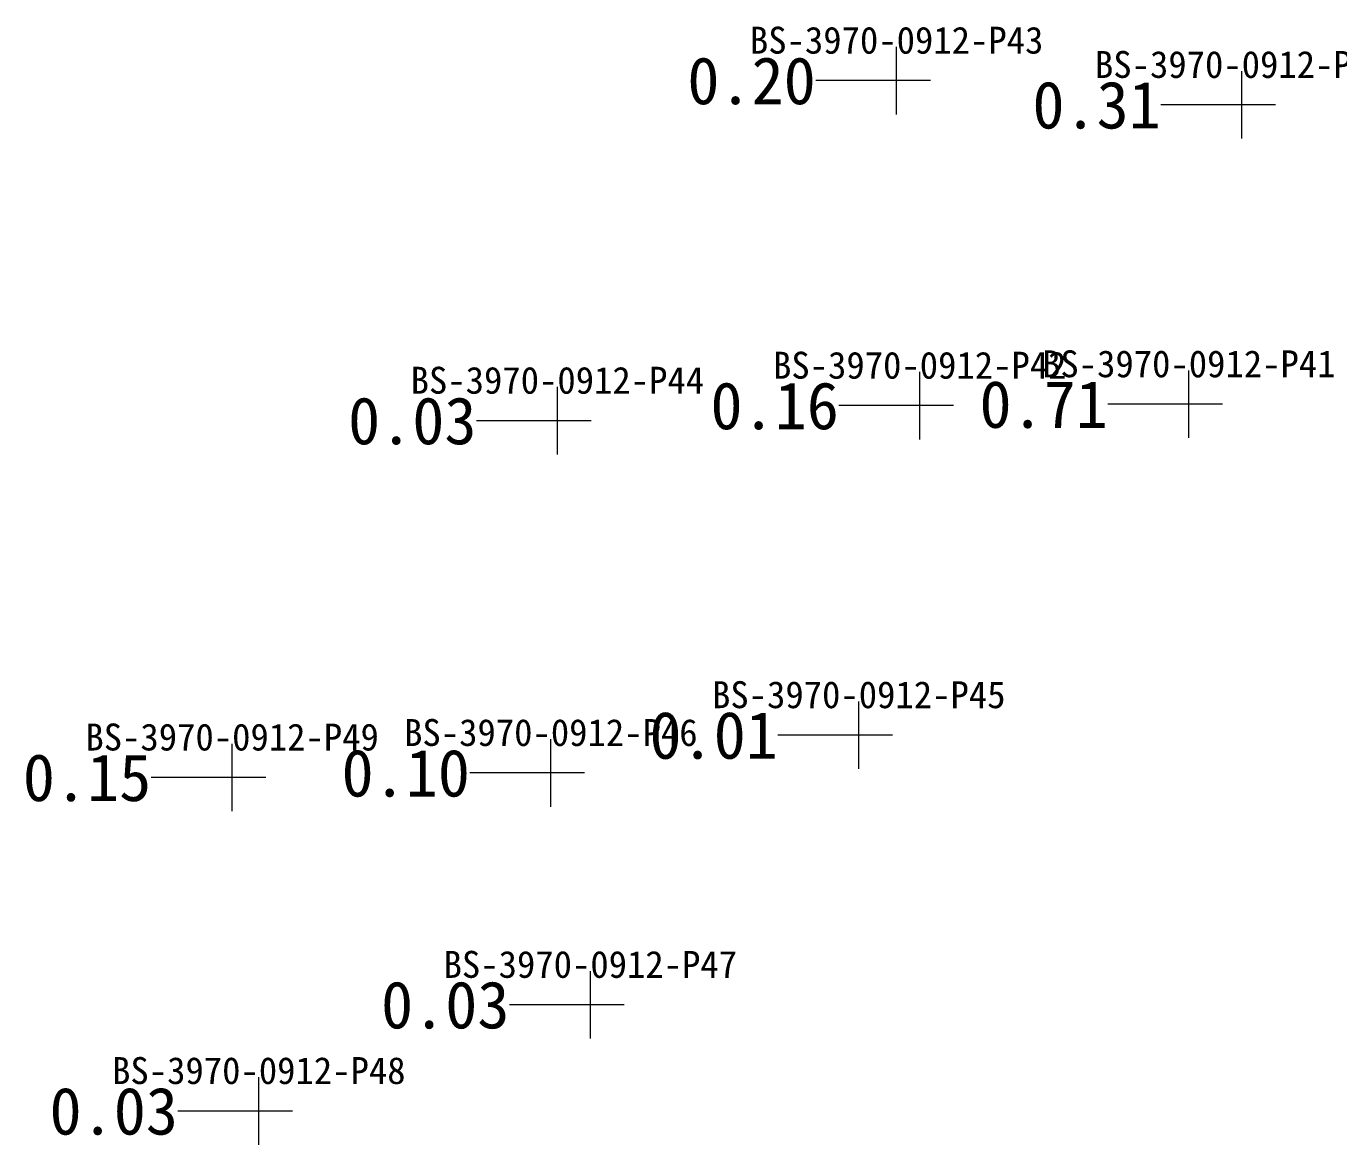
# Model space of a CAD drawing. Header units: inches. Extents: x 469921.8 to 470014.4, y 4349733.1 to 4349823.9.
# Drawn here: x 469946.76 to 469966.23, y 4349760.48 to 4349777.07 of the extents above; entities that cross this region are included whole.
import ezdxf
from ezdxf.enums import TextEntityAlignment as Align

# ---------------------------------------------------------------- set-up
doc = ezdxf.new("R2010")
doc.units = ezdxf.units.IN
doc.header["$MEASUREMENT"] = 0
for name, color, linetype, lineweight in [('孔口文字', 7, 'Continuous', 0), ('点', 7, 'Continuous', 0), ('线条', 7, 'Continuous', 0), ('钻孔', 7, 'Continuous', 0)]:
    doc.layers.add(name, color=color, linetype=linetype, lineweight=lineweight)
doc.styles.add('3dmine_textStyle_3', font='simsunb.ttf', dxfattribs={"height": 1})

msp = doc.modelspace()

# ---------------------------------------------------------------- hatches: boundary and pattern name
at = {"layer": '钻孔', "linetype": 'Continuous', "lineweight": 0, "true_color": 0x808080, "extrusion": (0, 1, 0)}
for points in [[(-469960.669, 3959.651), (-469959.669, 3959.651), (-469959.669, 3972.651), (-469960.669, 3972.651)], [(-469965.788, 3959.564), (-469964.788, 3959.564), (-469964.788, 3972.564), (-469965.788, 3972.564)], [(-469961.012, 3959.847), (-469960.012, 3959.847), (-469960.012, 3972.847), (-469961.012, 3972.847)], [(-469955.636, 3960.42), (-469954.636, 3960.42), (-469954.636, 3972.42), (-469955.636, 3972.42)], [(-469960.107, 3960.409), (-469959.107, 3960.409), (-469959.107, 3972.409), (-469960.107, 3972.409)], [(-469950.811, 3960.275), (-469949.811, 3960.275), (-469949.811, 3972.275), (-469950.811, 3972.275)], [(-469955.539, 3960.302), (-469954.539, 3960.302), (-469954.539, 3972.302), (-469955.539, 3972.302)], [(-469956.125, 3960.334), (-469955.125, 3960.334), (-469955.125, 3972.334), (-469956.125, 3972.334)], [(-469951.207, 3960.082), (-469950.207, 3960.082), (-469950.207, 3972.082), (-469951.207, 3972.082)]]:
    msp.add_hatch(color=8, dxfattribs=at).paths.add_polyline_path(points, flags=0)
at = {"layer": '钻孔', "linetype": 'Continuous', "lineweight": 0, "true_color": 0x00ffff, "extrusion": (0, 1, 0)}
msp.add_hatch(color=4, dxfattribs=at).paths.add_polyline_path([(-469965.003, 3959.657), (-469964.003, 3959.657), (-469964.003, 3972.657), (-469965.003, 3972.657)], flags=0)

# ---------------------------------------------------------------- linework, layer by layer
at = {"layer": '点', "color": 138, "linetype": 'Continuous', "lineweight": 0, "true_color": 0x004c4c}
for points, elevation in [([(469959.669, 4349775.759), (469959.669, 4349776.759)], 3972.651), ([(469964.788, 4349775.399), (469964.788, 4349776.399)], 3972.564), ([(469960.169, 4349776.259), (469959.169, 4349776.259)], 3972.651), ([(469965.288, 4349775.899), (469964.288, 4349775.899)], 3972.564), ([(469960.012, 4349770.938), (469960.012, 4349771.938)], 3972.847), ([(469964.003, 4349770.959), (469964.003, 4349771.959)], 3972.657), ([(469954.636, 4349770.715), (469954.636, 4349771.715)], 3972.42), ([(469960.512, 4349771.438), (469959.512, 4349771.438)], 3972.847), ([(469964.503, 4349771.459), (469963.503, 4349771.459)], 3972.657), ([(469955.136, 4349771.215), (469954.136, 4349771.215)], 3972.42), ([(469959.107, 4349766.051), (469959.107, 4349767.051)], 3972.409), ([(469949.811, 4349765.423), (469949.811, 4349766.423)], 3972.275), ([(469954.539, 4349765.49), (469954.539, 4349766.49)], 3972.302), ([(469959.607, 4349766.551), (469958.607, 4349766.551)], 3972.409), ([(469950.311, 4349765.923), (469949.311, 4349765.923)], 3972.275), ([(469955.039, 4349765.99), (469954.039, 4349765.99)], 3972.302), ([(469955.125, 4349762.051), (469955.125, 4349763.051)], 3972.334), ([(469955.625, 4349762.551), (469954.625, 4349762.551)], 3972.334), ([(469950.207, 4349760.476), (469950.207, 4349761.476)], 3972.082), ([(469950.707, 4349760.976), (469949.707, 4349760.976)], 3972.082)]:
    msp.add_lwpolyline(points, dxfattribs=dict(at, elevation=elevation))
at = {"layer": '线条', "color": 138, "linetype": 'Continuous', "lineweight": 0, "true_color": 0x004c4c}
for points, elevation in [([(469959.669, 4349776.259), (469959.669, 4349776.259), (469959.669, 4349776.259)], 3972.651), ([(469964.788, 4349775.899), (469964.788, 4349775.899), (469964.788, 4349775.899)], 3972.564), ([(469960.012, 4349771.438), (469960.012, 4349771.438), (469960.012, 4349771.438)], 3972.847), ([(469964.003, 4349771.459), (469964.003, 4349771.459), (469964.003, 4349771.459)], 3972.657), ([(469954.636, 4349771.215), (469954.636, 4349771.215), (469954.636, 4349771.215)], 3972.42), ([(469959.107, 4349766.551), (469959.107, 4349766.551), (469959.107, 4349766.551)], 3972.409), ([(469949.811, 4349765.923), (469949.811, 4349765.923), (469949.811, 4349765.923)], 3972.275), ([(469954.539, 4349765.99), (469954.539, 4349765.99), (469954.539, 4349765.99)], 3972.302), ([(469955.125, 4349762.551), (469955.125, 4349762.551), (469955.125, 4349762.551)], 3972.334), ([(469950.207, 4349760.976), (469950.207, 4349760.976), (469950.207, 4349760.976)], 3972.082)]:
    msp.add_lwpolyline(points, dxfattribs=dict(at, elevation=elevation))
at = {"layer": '钻孔', "color": 8, "linetype": 'Continuous', "lineweight": 0, "true_color": 0x808080}
for points, elevation in [([(469959.669, 4349776.259), (469958.469, 4349776.259)], 3972.651), ([(469959.669, 4349776.259), (469958.469, 4349776.259)], 3959.651), ([(469964.788, 4349775.899), (469963.588, 4349775.899)], 3972.564), ([(469964.788, 4349775.899), (469963.588, 4349775.899)], 3959.564), ([(469960.012, 4349771.438), (469958.812, 4349771.438)], 3972.847), ([(469960.012, 4349771.438), (469958.812, 4349771.438)], 3959.847), ([(469954.636, 4349771.215), (469953.436, 4349771.215)], 3972.42), ([(469954.636, 4349771.215), (469953.436, 4349771.215)], 3960.42), ([(469959.107, 4349766.551), (469957.907, 4349766.551)], 3972.409), ([(469959.107, 4349766.551), (469957.907, 4349766.551)], 3960.409), ([(469949.811, 4349765.923), (469948.611, 4349765.923)], 3972.275), ([(469949.811, 4349765.923), (469948.611, 4349765.923)], 3960.275), ([(469954.539, 4349765.99), (469953.339, 4349765.99)], 3972.302), ([(469954.539, 4349765.99), (469953.339, 4349765.99)], 3960.302), ([(469955.125, 4349762.551), (469953.925, 4349762.551)], 3972.334), ([(469955.125, 4349762.551), (469953.925, 4349762.551)], 3960.334), ([(469950.207, 4349760.976), (469949.007, 4349760.976)], 3972.082), ([(469950.207, 4349760.976), (469949.007, 4349760.976)], 3960.082)]:
    msp.add_lwpolyline(points, dxfattribs=dict(at, elevation=elevation))
at = {"layer": '钻孔', "color": 4, "linetype": 'Continuous', "lineweight": 0, "true_color": 0x00ffff}
for elevation in [3972.657, 3959.657]:
    msp.add_lwpolyline([(469964.003, 4349771.459), (469962.803, 4349771.459)], dxfattribs=dict(at, elevation=elevation))

# ---------------------------------------------------------------- texts
at = {"layer": '孔口文字', "color": 138, "linetype": 'Continuous', "lineweight": 0, "true_color": 0x004c4c, "style": '3dmine_textStyle_3'}
for s, p in [('BS-3970-0912-P43', (469959.669, 4349776.659, 3972.651)), ('BS-3970-0912-P40', (469964.788, 4349776.299, 3972.564)), ('BS-3970-0912-P42', (469960.012, 4349771.838, 3972.847)), ('BS-3970-0912-P41', (469964.003, 4349771.859, 3972.657)), ('BS-3970-0912-P44', (469954.636, 4349771.615, 3972.42)), ('BS-3970-0912-P45', (469959.107, 4349766.951, 3972.409)), ('BS-3970-0912-P46', (469954.539, 4349766.39, 3972.302)), ('BS-3970-0912-P49', (469949.811, 4349766.323, 3972.275)), ('BS-3970-0912-P47', (469955.125, 4349762.951, 3972.334)), ('BS-3970-0912-P48', (469950.207, 4349761.376, 3972.082))]:
    msp.add_text(s, height=0.4, dxfattribs=at).set_placement(p, align=Align.CENTER)
at = {"layer": '钻孔', "color": 8, "linetype": 'Continuous', "lineweight": 0, "true_color": 0x808080, "style": '3dmine_textStyle_3'}
for s, p in [('0.20', (469958.469, 4349776.259, 3972.651)), ('0.31', (469963.588, 4349775.899, 3972.564)), ('0.16', (469958.812, 4349771.438, 3972.847)), ('0.03', (469953.436, 4349771.215, 3972.42)), ('0.01', (469957.907, 4349766.551, 3972.409)), ('0.15', (469948.611, 4349765.923, 3972.275)), ('0.10', (469953.339, 4349765.99, 3972.302)), ('0.03', (469953.925, 4349762.551, 3972.334)), ('0.03', (469949.007, 4349760.976, 3972.082))]:
    msp.add_text(s, height=0.7, dxfattribs=at).set_placement(p, align=Align.MIDDLE_RIGHT)
at = {"layer": '钻孔', "color": 4, "linetype": 'Continuous', "lineweight": 0, "true_color": 0x00ffff, "style": '3dmine_textStyle_3'}
msp.add_text('0.71', height=0.7, dxfattribs=at).set_placement((469962.803, 4349771.459, 3972.657), align=Align.MIDDLE_RIGHT)

doc.saveas('drawing.dxf')
